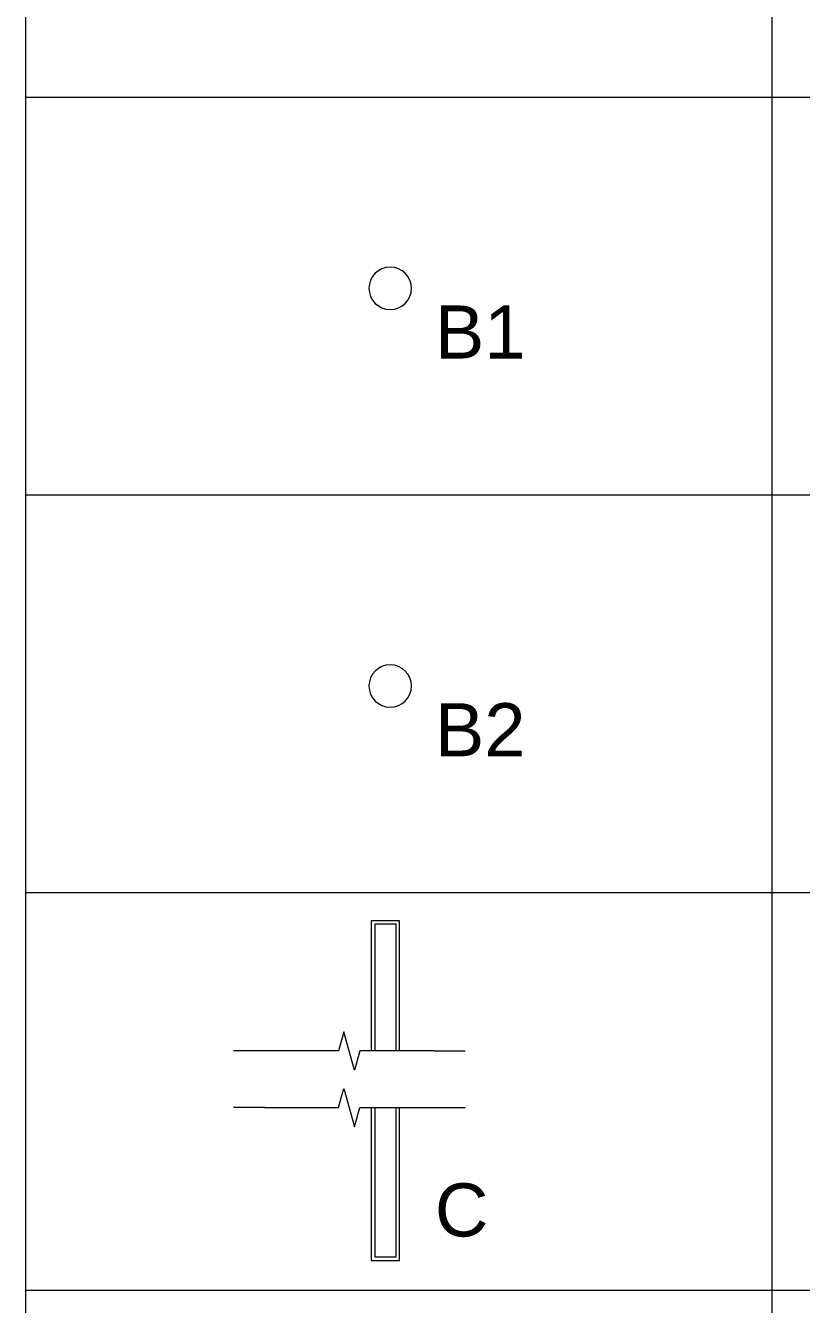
# Model space of a CAD drawing. Header units: inches. Extents: x -1427 to 2274, y -2183 to 260.
# Drawn here: x 742.7 to 852.4, y -125.1 to 55.7 of the extents above; entities that cross this region are included whole.
import ezdxf

# ---------------------------------------------------------------- set-up
doc = ezdxf.new("R2010")
doc.units = ezdxf.units.IN
doc.header["$MEASUREMENT"] = 0
for name, color, linetype, lineweight in [('A-DETL-GENF', 92, 'Continuous', 9), ('A-DETL-MEDM', 33, 'Continuous', 20), ('A-DETL-THIN', 151, 'Continuous', 9), ('E-LITE-EQPM', 33, 'Continuous', 9), ('G-ANNO-TEXT', 231, 'Continuous', 9)]:
    doc.layers.add(name, color=color, linetype=linetype, lineweight=lineweight)
doc.styles.add('Arial', font='arial.ttf', dxfattribs={"height": 7.5})

# ---------------------------------------------------------------- blocks, each defined once
blk = doc.blocks.new('Family - ___-365451-_A1004 - Light Fixture Schedule')
at = {"layer": 'E-LITE-EQPM', "lineweight": 20}
for start, end in [(0, 180), (180, 0)]:
    blk.add_arc((-14.25, 18.53), 3, start, end, dxfattribs=at)
blk = doc.blocks.new('Family - ___-369048-_A1004 - Light Fixture Schedule')
at = {"layer": 'E-LITE-EQPM', "lineweight": 20}
for p, q in [((-12.92, -70.84), (-16.92, -70.84)), ((-16.92, -70.84), (-16.92, -89.23)), ((-13.42, -71.34), (-16.42, -71.34)), ((-16.42, -71.34), (-16.42, -89.23)), ((-13.42, -89.23), (-13.42, -71.34)), ((-12.92, -89.23), (-12.92, -70.84)), ((-16.92, -97.23), (-16.92, -118.84)), ((-16.42, -97.23), (-16.42, -118.34)), ((-13.42, -118.34), (-13.42, -97.23)), ((-12.92, -118.84), (-12.92, -97.23)), ((-16.92, -118.84), (-12.92, -118.84)), ((-16.42, -118.34), (-13.42, -118.34))]:
    blk.add_line(p, q, dxfattribs=at)
blk = doc.blocks.new('Family - ___-2595967-_A1004 - Light Fixture Schedule')
at = {"layer": 'E-LITE-EQPM', "lineweight": 20}
for start, end in [(0, 180), (180, 0)]:
    blk.add_arc((-14.25, -37.67), 3, start, end, dxfattribs=at)
blk = doc.blocks.new('Double Break Line - Double Break Line-371848-_A1004 - Light Fixture Schedule')
at = {"layer": 'A-DETL-MEDM'}
for p, q in [((-20.79, -86.53), (-21.54, -89.23)), ((-19.29, -91.94), (-20.79, -86.53)), ((-32.04, -89.23), (-36.4, -89.23)), ((-21.54, -89.23), (-32.04, -89.23)), ((-18.54, -89.23), (-19.29, -91.94)), ((-8.04, -89.23), (-18.54, -89.23)), ((-8.04, -89.23), (-3.68, -89.23)), ((-21.54, -97.23), (-20.79, -94.53)), ((-20.79, -94.53), (-19.29, -99.94)), ((-32.04, -97.23), (-36.4, -97.23)), ((-32.04, -97.23), (-21.54, -97.23)), ((-19.29, -99.94), (-18.54, -97.23)), ((-18.54, -97.23), (-8.04, -97.23)), ((-8.04, -97.23), (-3.68, -97.23))]:
    blk.add_line(p, q, dxfattribs=at)

msp = doc.modelspace()

# ---------------------------------------------------------------- linework, layer by layer
at = {"layer": 'A-DETL-MEDM'}
msp.add_line((848.19, 205.97), (848.19, -516.23), dxfattribs=at)
at = {"layer": 'A-DETL-THIN'}
for p, q in [((742.71, -460.3), (742.71, 259.7)), ((742.69, 45.56), (1470.21, 45.56)), ((742.69, -10.65), (1470.21, -10.65)), ((742.69, -66.85), (1470.21, -66.85)), ((742.69, -123.06), (1470.21, -123.06))]:
    msp.add_line(p, q, dxfattribs=at)

# ---------------------------------------------------------------- block references
at = {"color": 250, "lineweight": 20}
for name in ['Family - ___-365451-_A1004 - Light Fixture Schedule', 'Family - ___-2595967-_A1004 - Light Fixture Schedule', 'Family - ___-369048-_A1004 - Light Fixture Schedule']:
    msp.add_blockref(name, (808.48, 0), dxfattribs=at)
at = {"layer": 'A-DETL-GENF'}
msp.add_blockref('Double Break Line - Double Break Line-371848-_A1004 - Light Fixture Schedule', (808.48, 0), dxfattribs=at)

# ---------------------------------------------------------------- texts
at = {"layer": 'G-ANNO-TEXT', "color": 7, "char_height": 7.5, "attachment_point": 1, "style": 'Arial'}
for s, insert, width in [('B1', (800.54, 16.11), 16.059), ('B2', (800.54, -40.1), 16.059), ('C', (800.54, -107.95), 9.393)]:
    msp.add_mtext(s, dxfattribs=dict(at, insert=insert, width=width))

doc.saveas('drawing.dxf')
